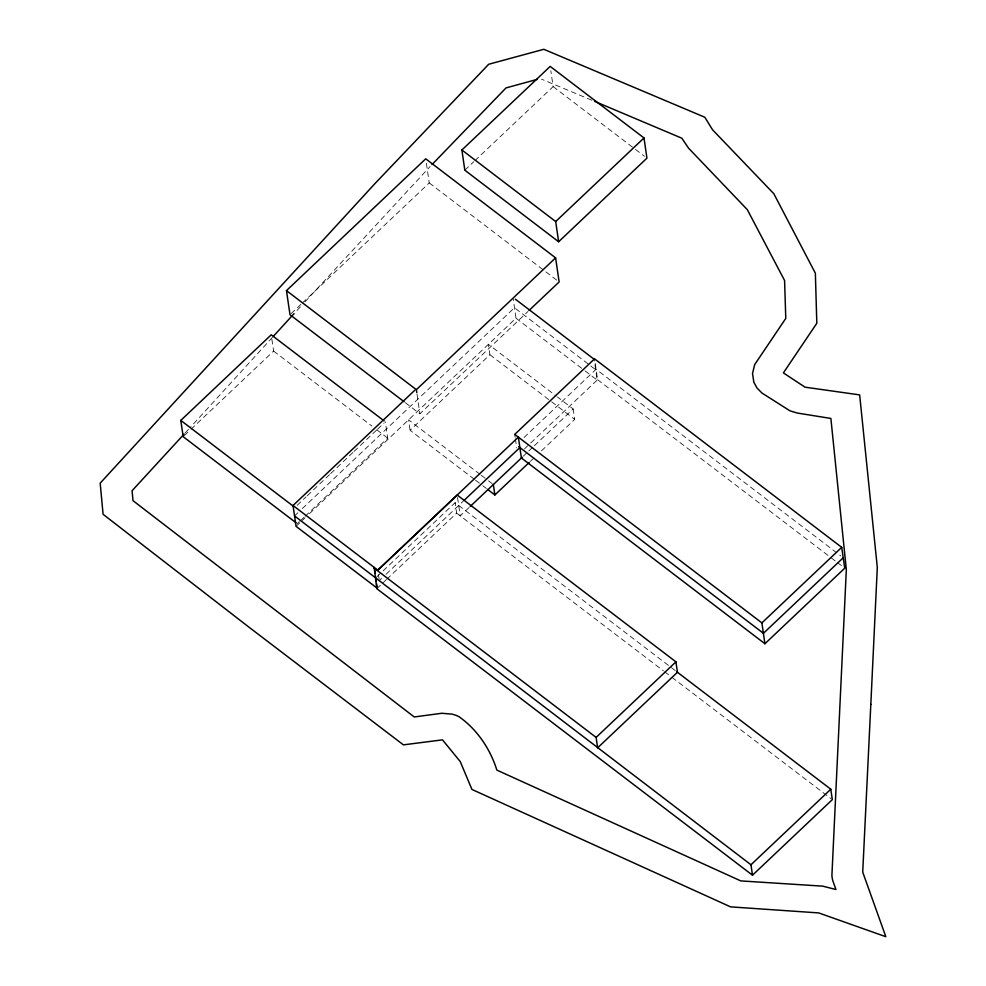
<?xml version="1.0" encoding="UTF-8"?>
<svg xmlns="http://www.w3.org/2000/svg" width="986" height="986" viewBox="0 0 986 986"><rect width="100%" height="100%" fill="white"/><g stroke="black" fill="none" stroke-linecap="round" stroke-linejoin="round"><path stroke-width="0.74" stroke-dasharray="4.93 3.7" d="M272.493 337.274L190.051 427.69M185.121 432.99L189.065 428.75M297.045 310.43L301.962 305.13M304.908 301.95L430.118 166.523M291.104 313.671L301.124 304.181M302.246 303.121L429.243 182.915L426.383 163.331M184.283 435.627L189.867 430.352M190.988 429.292L273.603 351.09L271.655 337.767M464.825 170.196L473.773 161.729M474.895 160.669L553.134 86.608L550.817 70.733M297.131 505.313L306.054 496.858M307.176 495.798L329.497 474.66M330.618 473.613L352.951 452.475M354.06 451.415L376.393 430.278M377.515 429.23L384.207 422.883M294.543 515.924L297.895 512.757M302.357 508.529L514.458 307.768L589.591 365.066M297.267 523.714L299.498 521.594M300.619 520.534L303.971 517.367M305.081 516.319L387.695 438.117L385.329 421.823M296.071 526.351L304.994 517.896M309.456 513.669L515.986 318.195L513.164 298.832M405.308 402.67L419.876 413.787L527.941 311.502M474.291 479.245L410.09 430.278L489.906 354.738L488.39 344.311L556.215 396.039M376.837 576.785L455.101 502.7L675.373 670.69M524.022 437.476L596.074 369.269L840.775 555.894M379.327 580.594L381.57 578.474M386.019 574.259L463.161 501.245M376.812 588.679L386.192 579.793M386.783 579.226L456.629 513.127L455.101 502.7M524.429 448.938L597.602 379.696L594.558 358.842M469.126 507.457L460.24 515.875L457.196 495.034M523.295 456.198L527.72 451.995M528.829 450.947L533.266 446.757M534.375 445.697L573.174 408.98L557.435 396.964M530.357 461.374L534.782 457.171M541.437 450.873L574.702 419.395L573.174 408.98M591.883 100.239L541.474 79.139M553.134 86.608L644.499 156.293M429.243 182.915L559.136 281.971M590.799 365.991L595.643 369.676M597.602 379.696L830.064 556.979M831.284 557.916L836.177 561.65M837.41 562.587L843.523 567.246M515.986 318.195L583.835 369.935M585.043 370.859L597.171 380.103L594.127 359.261M489.906 354.738L550.471 400.92M551.679 401.844L574.702 419.395M480.034 474.365L408.574 419.863L410.09 430.278M481.242 475.289L487.306 479.911M488.514 480.835L492.15 483.608M475.498 480.17L481.55 484.792M482.77 485.716L486.394 488.489M273.603 351.09L371.919 426.075M376.775 429.785L387.695 438.117M456.629 513.127L663.43 670.85M664.663 671.786L670.776 676.458M671.996 677.382L831.087 798.709M514.741 434.395L515.173 437.365M515.395 438.856L516.701 447.792M417.016 394.203L419.876 413.787M378.464 574.641L379.117 579.102"/><path stroke-width="1.48" d="M273.467 336.189L294.087 313.622M184.148 434.062L132.075 490.732L132.999 500.666L414.243 716.97L441.765 713.272L451.859 714.098A31.318 27.029 -9.3 0 1 458.823 716.588C477.014 729.233 490.276 749.015 496.858 770.103L740.794 880.905L822.706 886.143L835.943 889.52L833.219 881.903A30.948 26.474 -1.9 0 1 831.913 875.346L846.333 569.674L830.878 418.446L797.403 413.06L789.946 410.829L761.968 393.032L757.063 388.09L753.834 382.198L752.515 373.484L754.684 364.586L785.78 318.416L784.585 280.505L747.277 209.611L688.524 148.122L681.856 138.213L594.607 101.348M432.016 164.563L506.04 87.902L537.271 79.361M676.593 671.626L830.791 789.219L832.307 799.646L752.491 875.198L376.812 588.679L374.199 567.418M294.543 515.924L750.975 864.771L752.491 875.198M675.928 661.852L677.444 672.279L597.639 747.819L596.111 737.405L675.928 661.852L457.196 495.034L377.811 570.167L293.027 505.498L414.699 390.333M404.1 401.746L289.995 314.719L286.47 290.611L425.73 158.808L555.611 257.864L559.136 281.971L529.051 310.442M461.879 149.995L550.188 66.407L643.994 137.954L646.939 158.154L558.631 241.743L464.825 170.196L461.879 149.995L555.685 221.542L558.631 241.743M296.059 522.79L183.174 436.687L180.795 420.406L271.224 334.809L384.109 420.899M555.685 221.542L643.994 137.954M416.807 392.687L416.363 389.68L555.611 257.864M377.811 570.167L518.353 437.143L521.397 457.997M464.098 500.358L519.869 447.57M470.248 506.41L522.186 457.245M487.614 489.413L494.873 494.947L529.248 462.422M761.882 622.893L841.711 547.341L594.558 358.842L514.741 434.395L761.882 622.893L764.926 643.735L844.743 568.183L841.711 547.341M843.227 557.756L763.41 633.308L518.71 446.683M750.975 864.771L830.791 789.219M515.37 299.189L594.127 359.261M521.458 458.034L764.926 643.735M286.47 290.611L416.363 389.68M180.795 420.406L293.68 506.496M373.768 567.825L596.111 737.405M493.357 484.533L494.873 494.947M374.631 570.389L375.074 573.371M375.715 577.833L376.159 580.816M376.59 583.798L377.244 588.26L296.071 526.351L293.027 505.498M870.823 704.398L862.725 872.129L885.822 936.7L818.676 912.913L730.564 906.861L471.937 789.441L460.24 761.574L442.48 739.857L403.422 744.861L249.754 627.774L103.086 514.298L100.178 483.165L375.025 183.507L488.723 64.25L543.828 49.3L704.83 117.248L712.545 129.795L773.8 193.687L815.36 273.196L816.815 323.272L783.389 372.893L805.007 387.165L859.656 394.893L877.306 567.418L870.823 704.398"/></g></svg>
